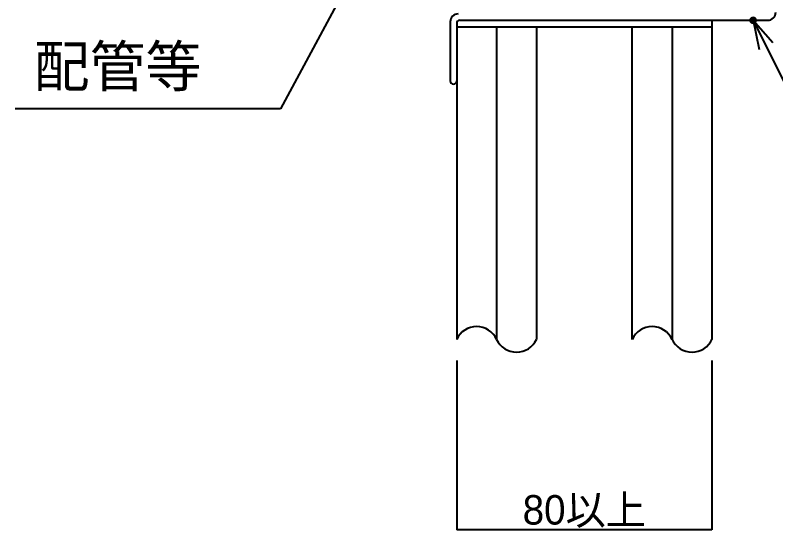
# Model space of a CAD drawing. Extents: x 443 to 1217, y -1921 to -677.
# Drawn here: x 858.04 to 904.47, y -922.44 to -891.02 of the extents above; entities that cross this region are included whole.
import ezdxf
from ezdxf.enums import TextEntityAlignment as Align

# ---------------------------------------------------------------- set-up
doc = ezdxf.new("R2010")
doc.units = 0
doc.header["$MEASUREMENT"] = 0
doc.layers.get('0').update_dxf_attribs({"linetype": 'CONTINUOUS'})
for name, color, linetype in [('10', 7, 'CONTINUOUS'), ('2', 2, 'CONTINUOUS'), ('3', 8, 'CONTINUOUS')]:
    doc.layers.add(name, color=color, linetype=linetype)
doc.styles.get("Standard").update_dxf_attribs({"font": 'MS PGothic.ttf'})
doc.styles.add('ｽﾀｲﾙ2', font='MS PGothic.ttf')

msp = doc.modelspace()

# ---------------------------------------------------------------- linework, layer by layer
at = {"color": 7, "linetype": 'Continuous'}
for p, q in [((879.699, -886.588), (874.231, -896.732)), ((903.08, -891.336), (915.497, -916.275)), ((874.231, -896.732), (858.039, -896.732))]:
    msp.add_line(p, q, dxfattribs=at)
at = {"color": 8}
for q in [(904.282, -892.696), (903.441, -893.115), (904.122, -893.429)]:
    msp.add_line((903.08, -891.336), q, dxfattribs=at)
at = {"color": 8, "const_width": 0.234}
msp.add_lwpolyline([(903.145, -891.239, 1), (903.016, -891.434, 1), (903.145, -891.239)], format="xyb", dxfattribs=at)
at = {"layer": '10', "color": 7, "linetype": 'Continuous'}
for p, q in [((884.987, -912.108), (884.987, -922.44)), ((900.57, -912.108), (900.57, -922.44)), ((900.57, -922.44), (884.987, -922.44))]:
    msp.add_line(p, q, dxfattribs=at)
at = {"layer": '2', "color": 3, "linetype": 'Continuous'}
for p, q in [((900.57, -891.336), (900.57, -910.815)), ((884.987, -891.531), (884.987, -910.815)), ((887.422, -891.726), (887.422, -910.815)), ((889.857, -891.726), (889.857, -910.815)), ((895.7, -910.815), (895.7, -891.726)), ((898.135, -891.726), (898.135, -910.815))]:
    msp.add_line(p, q, dxfattribs=at)
for centre, start, end in [((886.204, -911.376), 24.7615, 155.2385), ((896.918, -911.376), 24.7615, 155.2385), ((888.639, -910.253), 204.7615, 335.2385), ((899.352, -910.253), 204.7615, 335.2385)]:
    msp.add_arc(centre, 1.341, start, end, dxfattribs=at)
at = {"layer": '3', "color": 3, "linetype": 'Continuous'}
for p, q in [((885.182, -891.336), (903.979, -891.336)), ((884.597, -891.434), (884.597, -895.037)), ((884.987, -891.726), (900.57, -891.726))]:
    msp.add_line(p, q, dxfattribs=at)
for centre, radius, start, end in [((903.979, -890.849), 0.487, 270, 0), ((885.084, -891.434), 0.487, 90, 180), ((885.182, -891.531), 0.195, 90, 180), ((884.792, -895.037), 0.195, 180, 0)]:
    msp.add_arc(centre, radius, start, end, dxfattribs=at)

# ---------------------------------------------------------------- texts
at = {"layer": '10', "color": 7, "linetype": 'Continuous', "insert": (892.778, -921.323), "char_height": 1.8, "attachment_point": 5}
msp.add_mtext('\\A1;80以上', dxfattribs=at)
at = {"layer": '10', "style": 'ｽﾀｲﾙ2'}
msp.add_attdef('配管等', text='', height=2.5, dxfattribs=at).set_placement((859.169, -896.147), align=Align.BOTTOM_LEFT)

doc.saveas('drawing.dxf')
